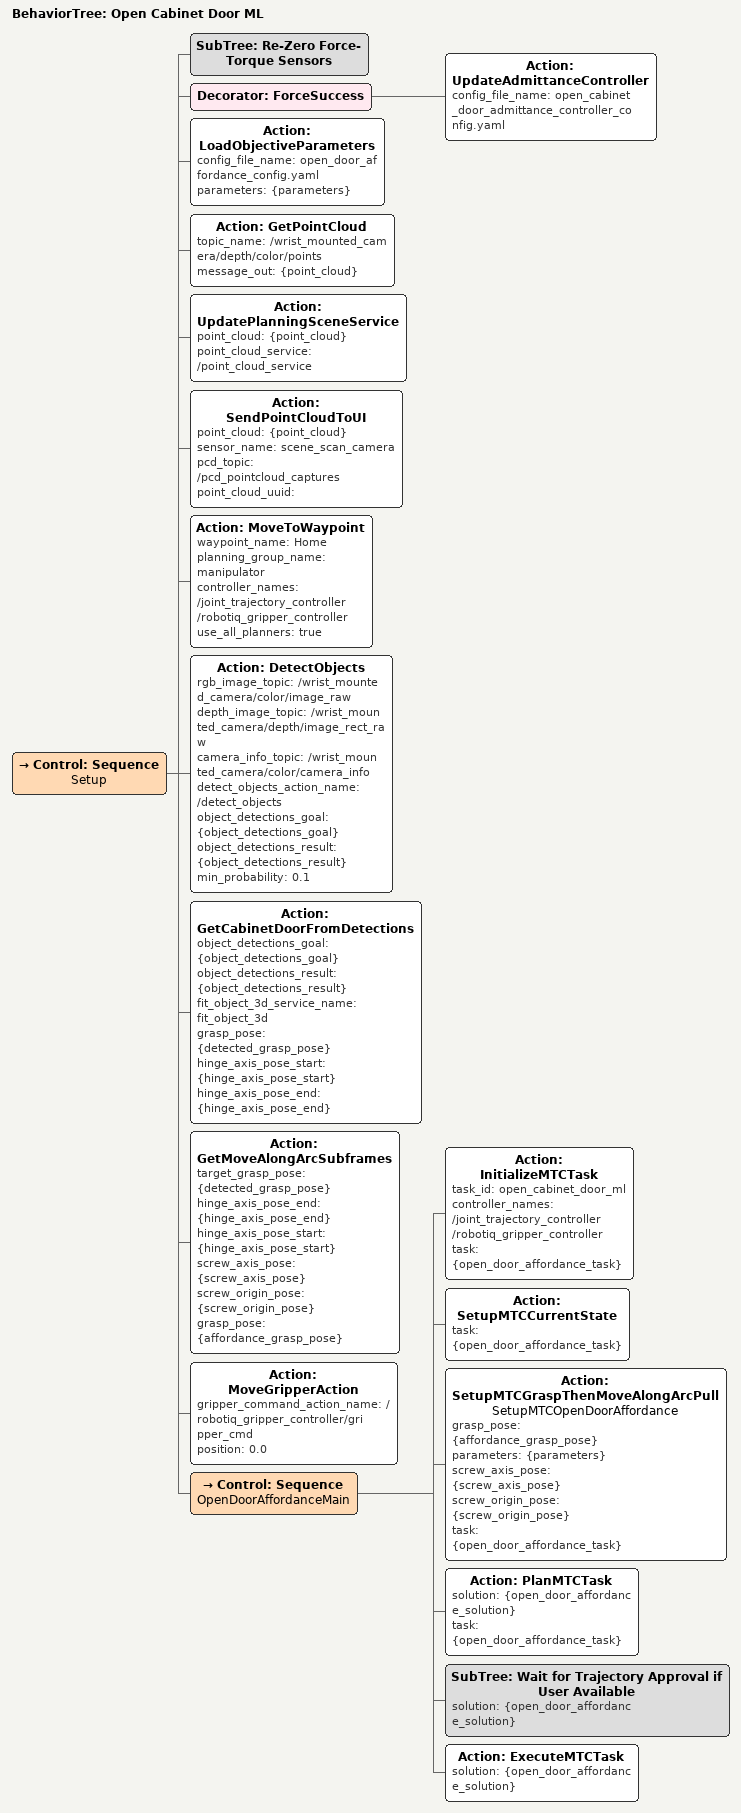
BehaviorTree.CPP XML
<?xml version="1.0"?>
<root BTCPP_format="4" main_tree_to_execute="Open Cabinet Door ML">
    <BehaviorTree ID="Open Cabinet Door ML"
        _description="Move to Home waypoint, and then open a cabinet door detected by a network">
        <Control ID="Sequence" name="Setup">
            <SubTree ID="Re-Zero Force-Torque Sensors" />
            <!-- Wrap in a ForceSuccess as Sim doesn't have the admittance controller loaded -->
            <Decorator ID="ForceSuccess">
                <Action ID="UpdateAdmittanceController"
                    config_file_name="open_cabinet_door_admittance_controller_config.yaml" />
            </Decorator>
            <Action ID="LoadObjectiveParameters" config_file_name="open_door_affordance_config.yaml"
                parameters="{parameters}" />
            <Action ID="GetPointCloud" topic_name="/wrist_mounted_camera/depth/color/points" message_out="{point_cloud}" />
            <Action ID="UpdatePlanningSceneService" point_cloud="{point_cloud}"
                point_cloud_service="/point_cloud_service" />
            <Action ID="SendPointCloudToUI" point_cloud="{point_cloud}"
                sensor_name="scene_scan_camera" pcd_topic="/pcd_pointcloud_captures"
                point_cloud_uuid="" />
            <Action ID="MoveToWaypoint"
                waypoint_name="Home"
                planning_group_name="manipulator"
                controller_names="/joint_trajectory_controller /robotiq_gripper_controller"
                use_all_planners="true" />
            <Action ID="DetectObjects"
                rgb_image_topic="/wrist_mounted_camera/color/image_raw"
                depth_image_topic="/wrist_mounted_camera/depth/image_rect_raw"
                camera_info_topic="/wrist_mounted_camera/color/camera_info"
                detect_objects_action_name="/detect_objects"
                object_detections_goal="{object_detections_goal}"
                object_detections_result="{object_detections_result}"
                min_probability="0.1" />
            <Action ID="GetCabinetDoorFromDetections"
                object_detections_goal="{object_detections_goal}"
                object_detections_result="{object_detections_result}"
                fit_object_3d_service_name="fit_object_3d"
                grasp_pose="{detected_grasp_pose}"
                hinge_axis_pose_start="{hinge_axis_pose_start}"
                hinge_axis_pose_end="{hinge_axis_pose_end}" />
            <Action ID="GetMoveAlongArcSubframes"
                target_grasp_pose="{detected_grasp_pose}"
                hinge_axis_pose_end="{hinge_axis_pose_end}"
                hinge_axis_pose_start="{hinge_axis_pose_start}"
                screw_axis_pose="{screw_axis_pose}"
                screw_origin_pose="{screw_origin_pose}"
                grasp_pose="{affordance_grasp_pose}" />
            <Action ID="MoveGripperAction"
                gripper_command_action_name="/robotiq_gripper_controller/gripper_cmd" position="0.0" />
            <Control ID="Sequence" name="OpenDoorAffordanceMain">
                <Action ID="InitializeMTCTask"
                    task_id="open_cabinet_door_ml"
                    controller_names="/joint_trajectory_controller /robotiq_gripper_controller"
                    task="{open_door_affordance_task}" />
                <Action ID="SetupMTCCurrentState" task="{open_door_affordance_task}" />
                <Action ID="SetupMTCGraspThenMoveAlongArcPull"
                    name="SetupMTCOpenDoorAffordance"
                    grasp_pose="{affordance_grasp_pose}"
                    parameters="{parameters}"
                    screw_axis_pose="{screw_axis_pose}"
                    screw_origin_pose="{screw_origin_pose}"
                    task="{open_door_affordance_task}" />
                <Action ID="PlanMTCTask" solution="{open_door_affordance_solution}"
                    task="{open_door_affordance_task}" />
            	<SubTree ID="Wait for Trajectory Approval if User Available" solution="{open_door_affordance_solution}"/>
                <Action ID="ExecuteMTCTask" solution="{open_door_affordance_solution}" />
            </Control>
        </Control>
    </BehaviorTree>
</root>
